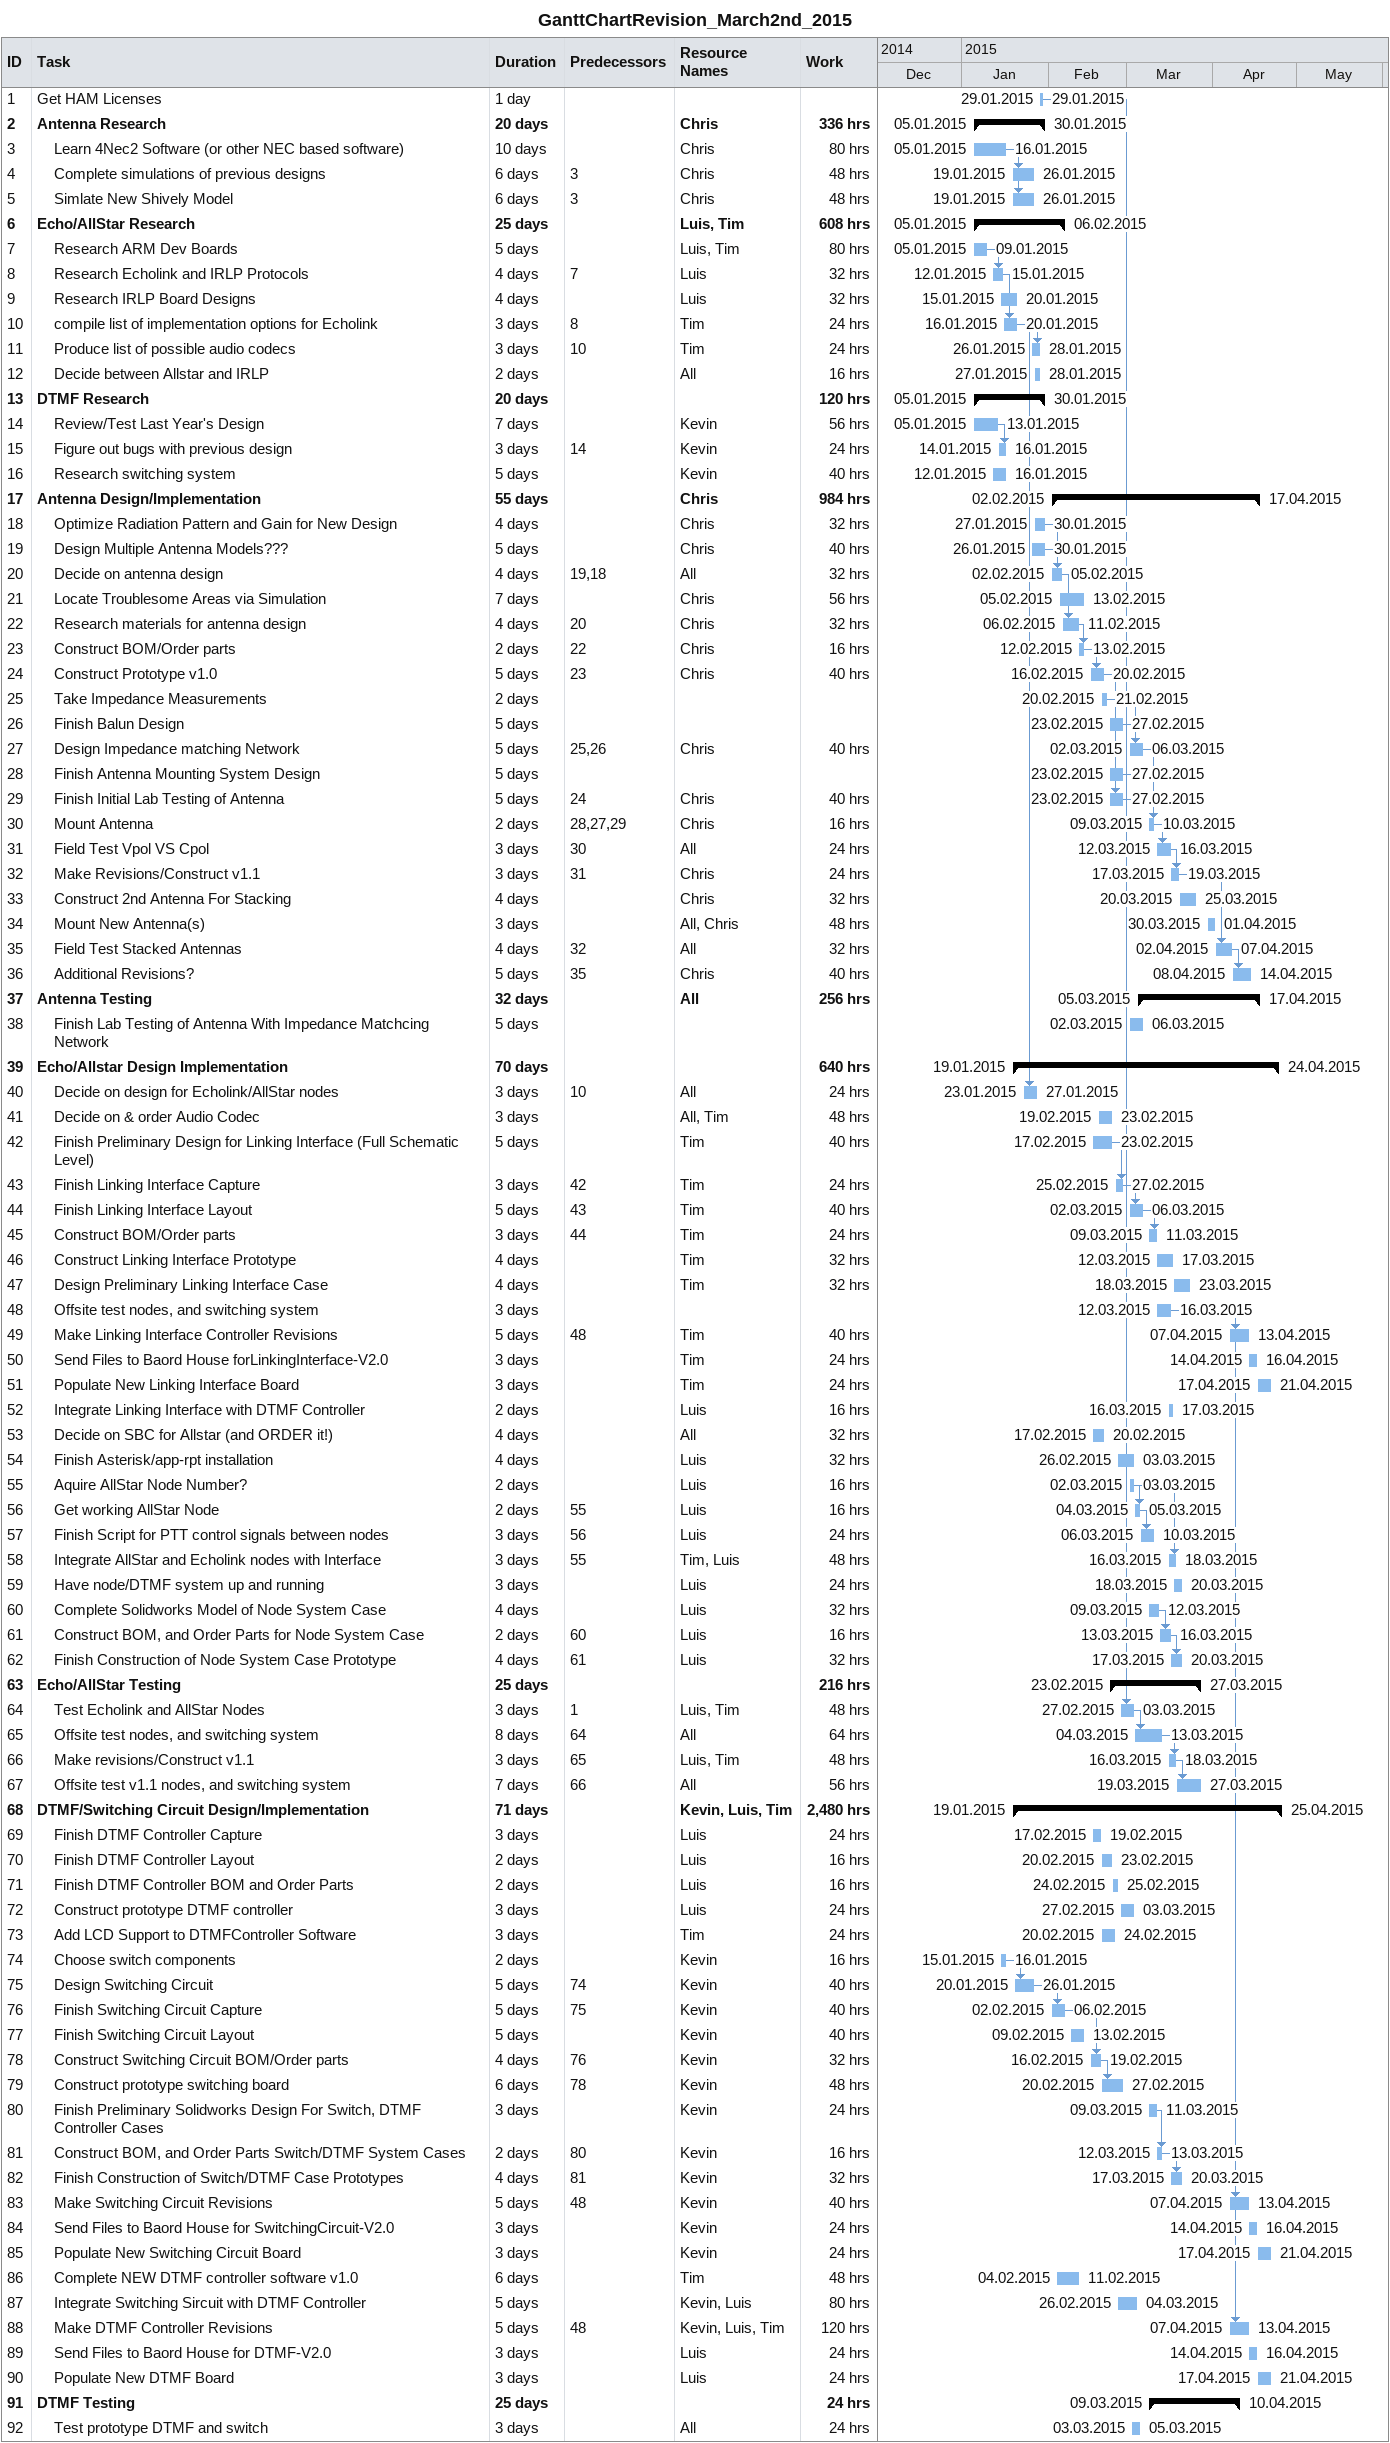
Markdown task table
GanttChartRevision_March2nd_2015

| ID | Level | Task | Duration | Start | Finish | Predecessors | Resources | Work (h) |
|---|---|---|---|---|---|---|---|---|
| 1 | 1 | Get HAM Licenses | 1d | 2015-01-29 | 2015-01-29 |  |  |  |
| 2 | 1 | **Antenna Research** | 20d | 2015-01-05 | 2015-01-30 |  | Chris | 336 |
| 3 | 2 | Learn 4Nec2 Software (or other NEC based software) | 10d | 2015-01-05 | 2015-01-16 |  | Chris | 80 |
| 4 | 2 | Complete simulations of previous designs | 6d | 2015-01-19 | 2015-01-26 | 3 | Chris | 48 |
| 5 | 2 | Simlate New Shively Model | 6d | 2015-01-19 | 2015-01-26 | 3 | Chris | 48 |
| 6 | 1 | **Echo/AllStar Research** | 25d | 2015-01-05 | 2015-02-06 |  | Luis, Tim | 608 |
| 7 | 2 | Research ARM Dev Boards | 5d | 2015-01-05 | 2015-01-09 |  | Luis, Tim | 80 |
| 8 | 2 | Research Echolink and IRLP Protocols | 4d | 2015-01-12 | 2015-01-15 | 7 | Luis | 32 |
| 9 | 2 | Research IRLP Board Designs | 4d | 2015-01-15 | 2015-01-20 |  | Luis | 32 |
| 10 | 2 | compile list of implementation options for Echolink | 3d | 2015-01-16 | 2015-01-20 | 8 | Tim | 24 |
| 11 | 2 | Produce list of possible audio codecs | 3d | 2015-01-26 | 2015-01-28 | 10 | Tim | 24 |
| 12 | 2 | Decide between Allstar and IRLP | 2d | 2015-01-27 | 2015-01-28 |  | All | 16 |
| 13 | 1 | **DTMF Research** | 20d | 2015-01-05 | 2015-01-30 |  |  | 120 |
| 14 | 2 | Review/Test Last Year's Design | 7d | 2015-01-05 | 2015-01-13 |  | Kevin | 56 |
| 15 | 2 | Figure out bugs with previous design | 3d | 2015-01-14 | 2015-01-16 | 14 | Kevin | 24 |
| 16 | 2 | Research switching system | 5d | 2015-01-12 | 2015-01-16 |  | Kevin | 40 |
| 17 | 1 | **Antenna Design/Implementation** | 55d | 2015-02-02 | 2015-04-17 |  | Chris | 984 |
| 18 | 2 | Optimize Radiation Pattern and Gain for New Design | 4d | 2015-01-27 | 2015-01-30 |  | Chris | 32 |
| 19 | 2 | Design Multiple Antenna Models??? | 5d | 2015-01-26 | 2015-01-30 |  | Chris | 40 |
| 20 | 2 | Decide on antenna design | 4d | 2015-02-02 | 2015-02-05 | 19, 18 | All | 32 |
| 21 | 2 | Locate Troublesome Areas via Simulation | 7d | 2015-02-05 | 2015-02-13 |  | Chris | 56 |
| 22 | 2 | Research materials for antenna design | 4d | 2015-02-06 | 2015-02-11 | 20 | Chris | 32 |
| 23 | 2 | Construct BOM/Order parts | 2d | 2015-02-12 | 2015-02-13 | 22 | Chris | 16 |
| 24 | 2 | Construct Prototype v1.0 | 5d | 2015-02-16 | 2015-02-20 | 23 | Chris | 40 |
| 25 | 2 | Take Impedance Measurements | 2d | 2015-02-20 | 2015-02-21 |  |  |  |
| 26 | 2 | Finish Balun Design | 5d | 2015-02-23 | 2015-02-27 |  |  |  |
| 27 | 2 | Design Impedance matching Network | 5d | 2015-03-02 | 2015-03-06 | 25, 26 | Chris | 40 |
| 28 | 2 | Finish Antenna Mounting System Design | 5d | 2015-02-23 | 2015-02-27 |  |  |  |
| 29 | 2 | Finish Initial Lab Testing of Antenna | 5d | 2015-02-23 | 2015-02-27 | 24 | Chris | 40 |
| 30 | 2 | Mount Antenna | 2d | 2015-03-09 | 2015-03-10 | 28, 27, 29 | Chris | 16 |
| 31 | 2 | Field Test Vpol VS Cpol | 3d | 2015-03-12 | 2015-03-16 | 30 | All | 24 |
| 32 | 2 | Make Revisions/Construct v1.1 | 3d | 2015-03-17 | 2015-03-19 | 31 | Chris | 24 |
| 33 | 2 | Construct 2nd Antenna For Stacking | 4d | 2015-03-20 | 2015-03-25 |  | Chris | 32 |
| 34 | 2 | Mount New Antenna(s) | 3d | 2015-03-30 | 2015-04-01 |  | All, Chris | 48 |
| 35 | 2 | Field Test Stacked Antennas | 4d | 2015-04-02 | 2015-04-07 | 32 | All | 32 |
| 36 | 2 | Additional Revisions? | 5d | 2015-04-08 | 2015-04-14 | 35 | Chris | 40 |
| 37 | 1 | **Antenna Testing** | 32d | 2015-03-05 | 2015-04-17 |  | All | 256 |
| 38 | 2 | Finish Lab Testing of Antenna With Impedance Matchcing Network | 5d | 2015-03-02 | 2015-03-06 |  |  |  |
| 39 | 1 | **Echo/Allstar Design Implementation** | 70d | 2015-01-19 | 2015-04-24 |  |  | 640 |
| 40 | 2 | Decide on design for Echolink/AllStar nodes | 3d | 2015-01-23 | 2015-01-27 | 10 | All | 24 |
| 41 | 2 | Decide on & order Audio Codec | 3d | 2015-02-19 | 2015-02-23 |  | All, Tim | 48 |
| 42 | 2 | Finish Preliminary Design for Linking Interface (Full Schematic Level) | 5d | 2015-02-17 | 2015-02-23 |  | Tim | 40 |
| 43 | 2 | Finish Linking Interface Capture | 3d | 2015-02-25 | 2015-02-27 | 42 | Tim | 24 |
| 44 | 2 | Finish Linking Interface Layout | 5d | 2015-03-02 | 2015-03-06 | 43 | Tim | 40 |
| 45 | 2 | Construct BOM/Order parts | 3d | 2015-03-09 | 2015-03-11 | 44 | Tim | 24 |
| 46 | 2 | Construct Linking Interface Prototype | 4d | 2015-03-12 | 2015-03-17 |  | Tim | 32 |
| 47 | 2 | Design Preliminary Linking Interface Case | 4d | 2015-03-18 | 2015-03-23 |  | Tim | 32 |
| 48 | 2 | Offsite test nodes, and switching system | 3d | 2015-03-12 | 2015-03-16 |  |  |  |
| 49 | 2 | Make Linking Interface Controller Revisions | 5d | 2015-04-07 | 2015-04-13 | 48 | Tim | 40 |
| 50 | 2 | Send Files to Baord House forLinkingInterface-V2.0 | 3d | 2015-04-14 | 2015-04-16 |  | Tim | 24 |
| 51 | 2 | Populate New Linking Interface Board | 3d | 2015-04-17 | 2015-04-21 |  | Tim | 24 |
| 52 | 2 | Integrate Linking Interface with DTMF Controller | 2d | 2015-03-16 | 2015-03-17 |  | Luis | 16 |
| 53 | 2 | Decide on SBC for Allstar (and ORDER it!) | 4d | 2015-02-17 | 2015-02-20 |  | All | 32 |
| 54 | 2 | Finish Asterisk/app-rpt installation | 4d | 2015-02-26 | 2015-03-03 |  | Luis | 32 |
| 55 | 2 | Aquire AllStar Node Number? | 2d | 2015-03-02 | 2015-03-03 |  | Luis | 16 |
| 56 | 2 | Get working AllStar Node | 2d | 2015-03-04 | 2015-03-05 | 55 | Luis | 16 |
| 57 | 2 | Finish Script for PTT control signals between nodes | 3d | 2015-03-06 | 2015-03-10 | 56 | Luis | 24 |
| 58 | 2 | Integrate AllStar and Echolink nodes with Interface | 3d | 2015-03-16 | 2015-03-18 | 55 | Tim, Luis | 48 |
| 59 | 2 | Have node/DTMF system up and running | 3d | 2015-03-18 | 2015-03-20 |  | Luis | 24 |
| 60 | 2 | Complete Solidworks Model of Node System Case | 4d | 2015-03-09 | 2015-03-12 |  | Luis | 32 |
| 61 | 2 | Construct BOM, and Order Parts for Node System Case | 2d | 2015-03-13 | 2015-03-16 | 60 | Luis | 16 |
| 62 | 2 | Finish Construction of Node System Case Prototype | 4d | 2015-03-17 | 2015-03-20 | 61 | Luis | 32 |
| 63 | 1 | **Echo/AllStar Testing** | 25d | 2015-02-23 | 2015-03-27 |  |  | 216 |
| 64 | 2 | Test Echolink and AllStar Nodes | 3d | 2015-02-27 | 2015-03-03 | 1 | Luis, Tim | 48 |
| 65 | 2 | Offsite test nodes, and switching system | 8d | 2015-03-04 | 2015-03-13 | 64 | All | 64 |
| 66 | 2 | Make revisions/Construct v1.1 | 3d | 2015-03-16 | 2015-03-18 | 65 | Luis, Tim | 48 |
| 67 | 2 | Offsite test v1.1 nodes, and switching system | 7d | 2015-03-19 | 2015-03-27 | 66 | All | 56 |
| 68 | 1 | **DTMF/Switching Circuit Design/Implementation** | 71d | 2015-01-19 | 2015-04-25 |  | Kevin, Luis, Tim | 2480 |
| 69 | 2 | Finish DTMF Controller Capture | 3d | 2015-02-17 | 2015-02-19 |  | Luis | 24 |
| 70 | 2 | Finish DTMF Controller Layout | 2d | 2015-02-20 | 2015-02-23 |  | Luis | 16 |
| 71 | 2 | Finish DTMF Controller BOM and Order Parts | 2d | 2015-02-24 | 2015-02-25 |  | Luis | 16 |
| 72 | 2 | Construct prototype DTMF controller | 3d | 2015-02-27 | 2015-03-03 |  | Luis | 24 |
| 73 | 2 | Add LCD Support to DTMFController Software | 3d | 2015-02-20 | 2015-02-24 |  | Tim | 24 |
| 74 | 2 | Choose switch components | 2d | 2015-01-15 | 2015-01-16 |  | Kevin | 16 |
| 75 | 2 | Design Switching Circuit | 5d | 2015-01-20 | 2015-01-26 | 74 | Kevin | 40 |
| 76 | 2 | Finish Switching Circuit Capture | 5d | 2015-02-02 | 2015-02-06 | 75 | Kevin | 40 |
| 77 | 2 | Finish Switching Circuit Layout | 5d | 2015-02-09 | 2015-02-13 |  | Kevin | 40 |
| 78 | 2 | Construct Switching Circuit BOM/Order parts | 4d | 2015-02-16 | 2015-02-19 | 76 | Kevin | 32 |
| 79 | 2 | Construct prototype switching board | 6d | 2015-02-20 | 2015-02-27 | 78 | Kevin | 48 |
| 80 | 2 | Finish Preliminary Solidworks Design For Switch, DTMF Controller Cases | 3d | 2015-03-09 | 2015-03-11 |  | Kevin | 24 |
| 81 | 2 | Construct BOM, and Order Parts Switch/DTMF System Cases | 2d | 2015-03-12 | 2015-03-13 | 80 | Kevin | 16 |
| 82 | 2 | Finish Construction of Switch/DTMF Case Prototypes | 4d | 2015-03-17 | 2015-03-20 | 81 | Kevin | 32 |
| 83 | 2 | Make Switching Circuit Revisions | 5d | 2015-04-07 | 2015-04-13 | 48 | Kevin | 40 |
| 84 | 2 | Send Files to Baord House for SwitchingCircuit-V2.0 | 3d | 2015-04-14 | 2015-04-16 |  | Kevin | 24 |
| 85 | 2 | Populate New Switching Circuit Board | 3d | 2015-04-17 | 2015-04-21 |  | Kevin | 24 |
| 86 | 2 | Complete NEW DTMF controller software v1.0 | 6d | 2015-02-04 | 2015-02-11 |  | Tim | 48 |
| 87 | 2 | Integrate Switching Sircuit with DTMF Controller | 5d | 2015-02-26 | 2015-03-04 |  | Kevin, Luis | 80 |
| 88 | 2 | Make DTMF Controller Revisions | 5d | 2015-04-07 | 2015-04-13 | 48 | Kevin, Luis, Tim | 120 |
| 89 | 2 | Send Files to Baord House for DTMF-V2.0 | 3d | 2015-04-14 | 2015-04-16 |  | Luis | 24 |
| 90 | 2 | Populate New DTMF Board | 3d | 2015-04-17 | 2015-04-21 |  | Luis | 24 |
| 91 | 1 | **DTMF Testing** | 25d | 2015-03-09 | 2015-04-10 |  |  | 24 |
| 92 | 2 | Test prototype DTMF and switch | 3d | 2015-03-03 | 2015-03-05 |  | All | 24 |
